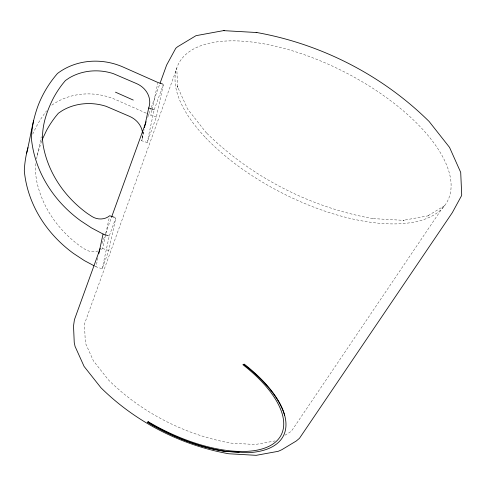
<?xml version="1.0" encoding="UTF-8"?>
<svg xmlns="http://www.w3.org/2000/svg" width="486" height="486" viewBox="0 0 486 486"><rect width="100%" height="100%" fill="white"/><g stroke="black" fill="none" stroke-linecap="round" stroke-linejoin="round"><path stroke-width="0.36" stroke-dasharray="2.43 1.82" d="M35.83 163.606L35.144 170.938L36.711 181.229A116.427 103.19 12.2 0 0 80.093 246.074L84.801 249.172A14.106 12.502 12.2 0 0 98.652 250.788M36.559 158.94L41.267 136.718M102.151 268.807L109.222 236.068L115.844 217.795L108.773 250.527L102.151 268.807L95.985 266.771L98.026 257.313M101.392 249.397A14.106 12.502 12.2 0 0 102.601 248.492L109.356 217.212M163.253 85.038L156.346 117.041L147.118 142.519L141.633 140.709L143.516 131.979M142.283 138.437L144.166 129.707M156.346 117.041L150.86 115.231L151.96 110.14M152.118 109.411L157.768 83.228M147.118 142.519L154.032 110.51M37.179 155.629L41.541 141.189M102.011 243.51L105.365 234.252M105.62 233.541L111.555 217.163M147.659 117.454L151.012 108.196M151.274 107.485L159.523 84.698M154.19 109.781L163.411 84.309M32.714 134.185L34.148 131.074A131.955 116.95 12.2 0 1 46.595 110.857M284.948 435.231L290.033 432.163L292.238 429.97L443.019 207.097L444.812 205.59L427.401 216.07L428.458 215.778L403.246 220.322L404.188 220.377L372.057 218.548L372.774 218.591C310.262 207.388 251.219 177.159 206.028 132.471L206.501 133.043L187.493 108.882L177.202 86.01L177.657 88.154L176.801 68.313L84.461 324.028L85.354 342.934L93.44 360.904L108.457 379.93C141.602 412.705 184.911 434.879 230.759 443.098L255.302 444.502L275.076 440.923M107.849 235.619L109.222 236.068M102.601 248.492L108.773 250.527M146.079 113.11L116.045 99.788A61.163 54.207 12.2 0 0 50.423 106.215M146.76 113.414L150.86 115.231M94.697 266.085L95.985 266.771M142.665 134.92A21.894 19.404 12.2 0 1 141.633 140.709M205.578 137.66A150.988 68.076 27 0 0 441.817 208.883A150.988 68.076 27 0 0 291.8 50.605A150.988 68.076 27 0 0 205.578 137.66"/><path stroke-width="0.73" d="M94.053 265.745L84.394 260.624L73.52 253.461A127.289 112.819 12.2 0 1 24.3 170.799A131.955 116.95 12.2 0 1 26.578 153.321C31.189 135.005 32.884 115.546 41.213 98.342A131.955 116.95 12.2 0 1 57.488 73.477A61.163 54.207 12.2 0 1 123.11 67.05L157.926 82.499L162.725 84.084M98.81 253.674L103.05 234.033L91.465 227.891L80.591 220.729A127.289 112.819 12.2 0 1 31.371 138.067A131.955 116.95 12.2 0 1 33.649 120.589M144.464 127.611L148.704 107.971A21.894 19.404 12.2 0 0 136.815 83.707L113.305 73.623A50.295 44.578 12.2 0 0 69.243 77.936L65.422 80.524L62.621 83.92A121.105 107.333 12.2 0 0 53.648 97.631C45.66 113.086 39.895 131.105 43.783 148.497A116.427 103.19 12.2 0 0 87.164 213.342L91.866 216.44A14.106 12.502 12.2 0 0 109.672 215.754L114.471 217.339M26.578 153.321L27.994 147.623M100.207 248.498L74.419 319.715L73.52 325.978L74.243 342.527L75.063 346.397L84.102 366.45L100.948 387.749C135.582 422 180.835 445.17 228.748 453.76L256.177 455.327L278.211 451.318L281.795 449.726L296.253 441.015L299.479 438.293L452.326 212.625L461.451 195.858L461.7 194.704L460.71 172.402L449.544 147.398L429.15 121.518C382.458 75.348 321.446 44.111 256.857 32.532L256.14 32.489M111.555 217.163L146.116 121.731M160.04 83.27L166.631 65.069L175.756 48.296L177.548 46.79L195.992 35.678L223.457 30.63L256.857 32.532M41.978 140.102L46.577 130.37A121.105 107.333 12.2 0 1 55.556 116.652L58.356 113.256L62.178 110.674A50.295 44.578 12.2 0 1 106.234 106.355L129.744 116.44A21.894 19.404 12.2 0 1 142.58 133.134M223.457 30.63L224.392 30.685M239.142 452.199L225.316 451.348A110.067 49.608 26.9 0 1 147.817 422.067M148.704 107.971L153.503 109.557M103.05 234.033L107.849 235.619M115.468 92.17L133.279 100.073M243.608 364.378A110.067 49.608 26.9 0 1 284.662 415.609M148.206 421.702L147.477 422.383A111.343 50.204 27 0 0 225.364 451.415L248.054 452.703A111.343 50.204 27 0 0 244.215 364.117L242.872 364.688A108.955 49.129 27 0 1 271.553 444.897A108.955 49.129 27 0 1 148.206 421.702"/></g></svg>
